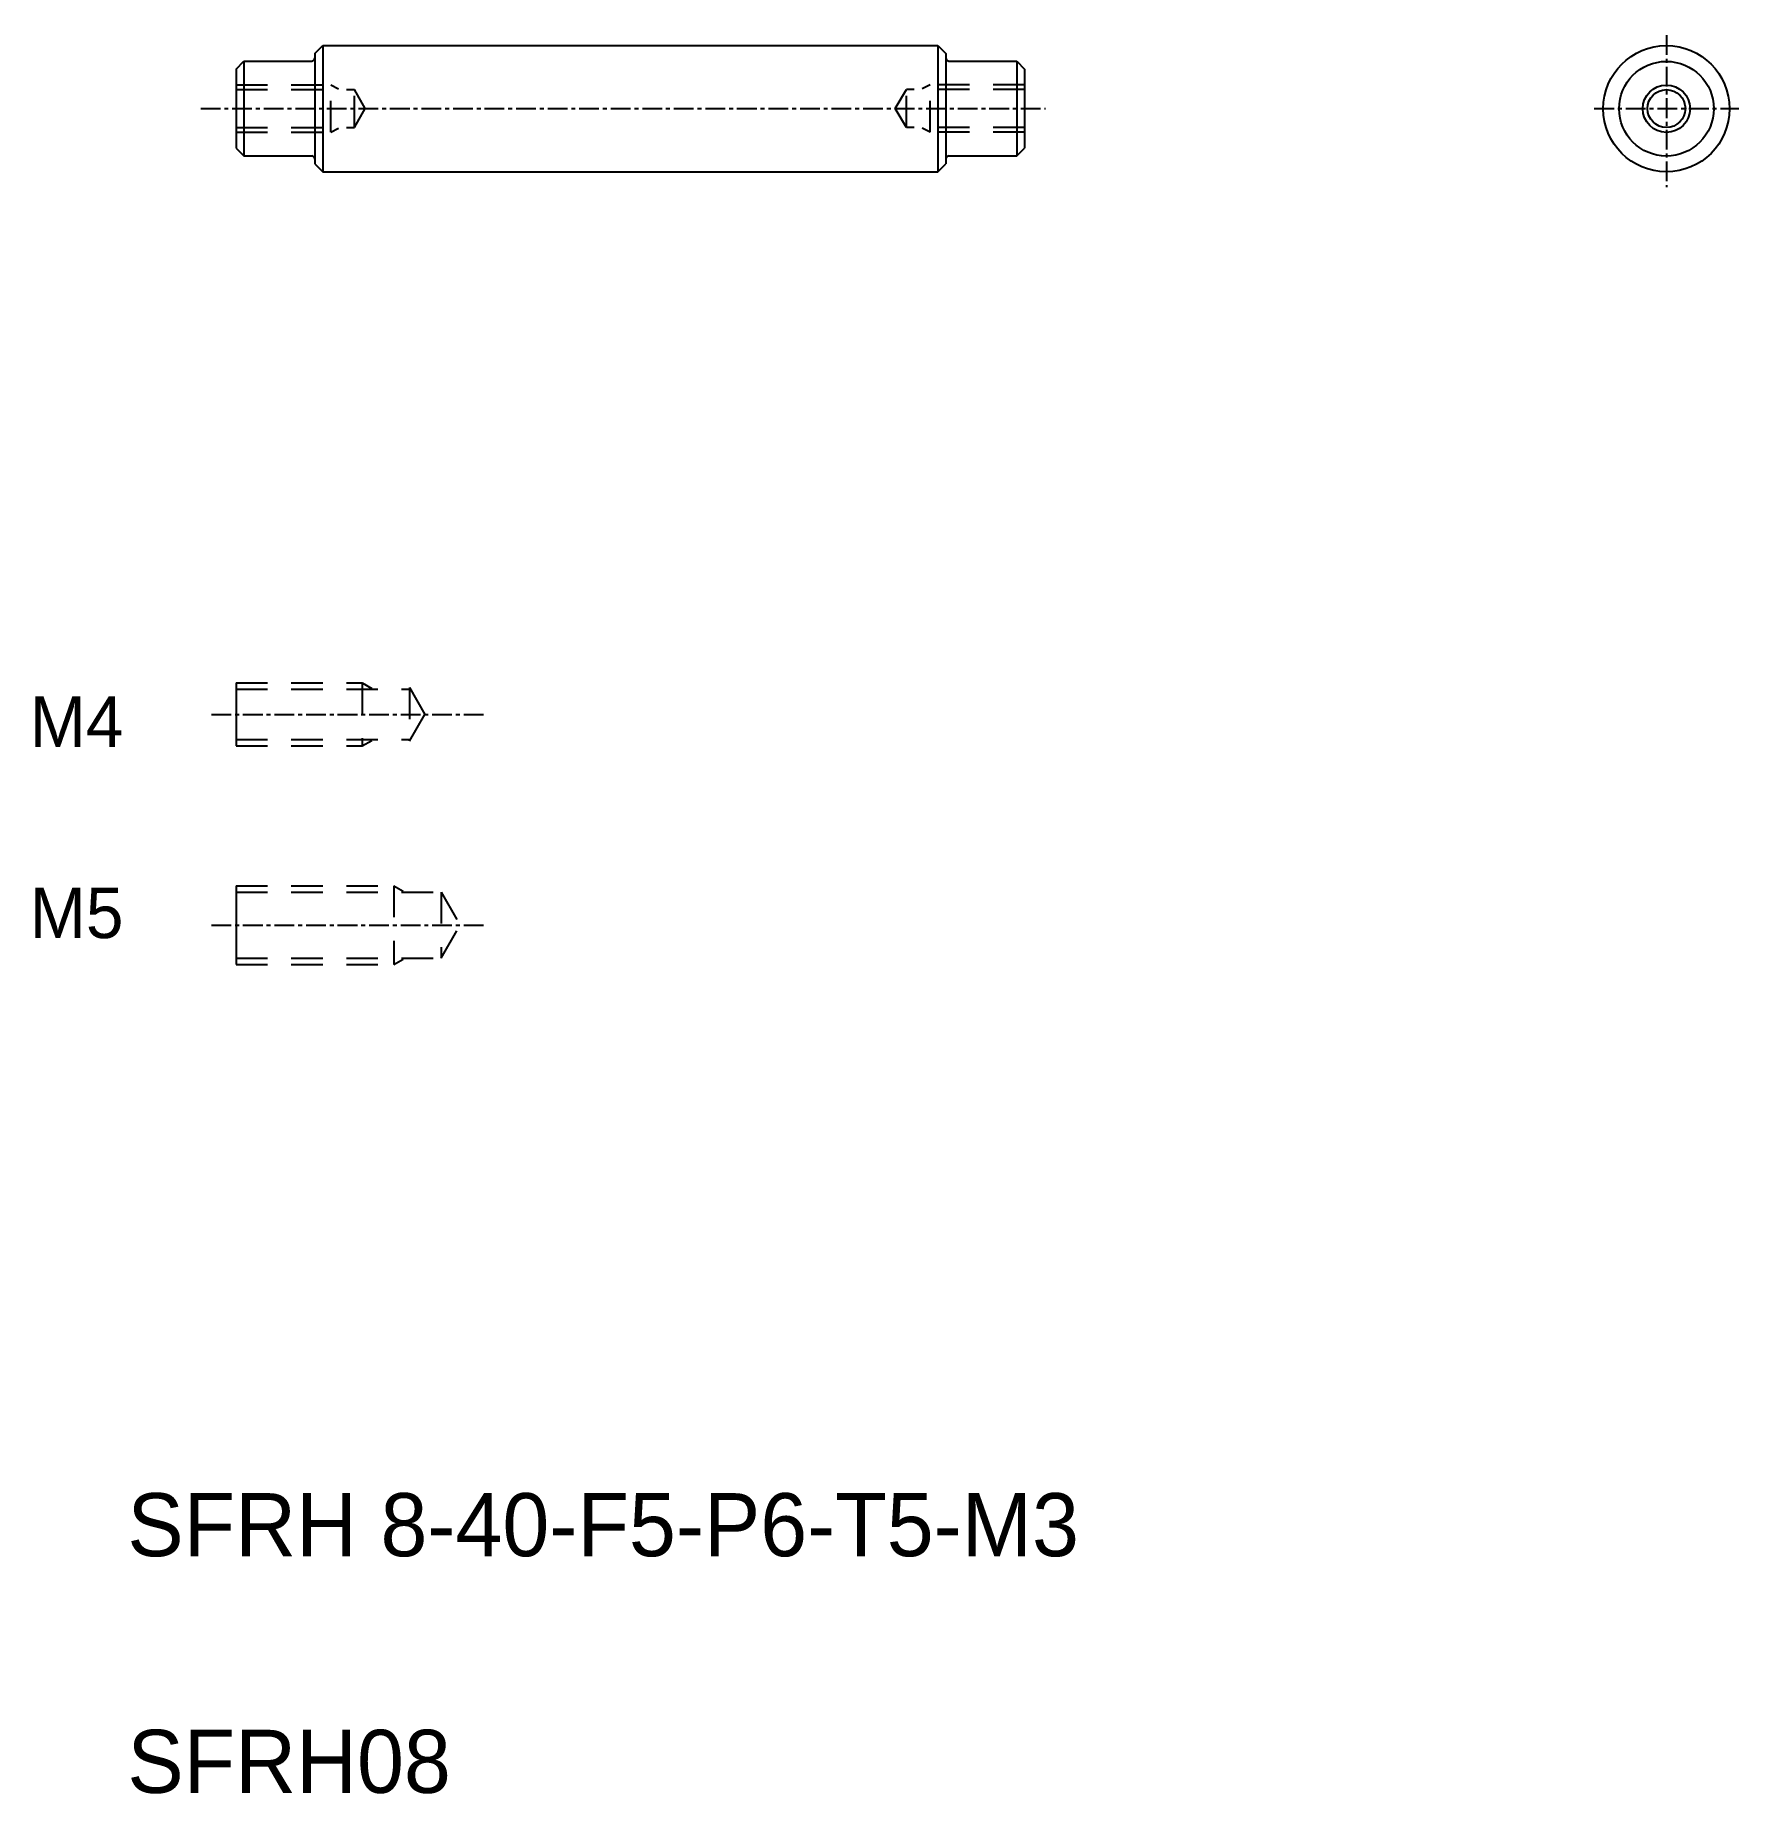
# Model space of a CAD drawing. Extents: x 75 to 183, y 73 to 184.
import ezdxf
from ezdxf.enums import TextEntityAlignment as Align

# ---------------------------------------------------------------- set-up
doc = ezdxf.new("R2010")
doc.units = 0
doc.linetypes.add('CENTER', pattern=[2, 1.25, -0.25, 0.25, -0.25])
doc.linetypes.add('DASHED', pattern=[3.5, 2, -1.5])
doc.layers.get('0').update_dxf_attribs({"linetype": 'CONTINUOUS'})
doc.layers.add('CENTER', color=1, linetype='CENTER')

msp = doc.modelspace()

# ---------------------------------------------------------------- linework, layer by layer
at = {"color": 7, "linetype": 'CONTINUOUS'}
for p, q in [((92.38, 183.3), (92.88, 183.8)), ((92.38, 183.3), (92.38, 176.3)), ((92.88, 183.8), (131.88, 183.8)), ((92.88, 183.8), (92.88, 175.8)), ((131.88, 183.8), (131.88, 175.8)), ((131.88, 183.8), (132.38, 183.3)), ((132.38, 183.3), (132.38, 176.3)), ((87.38, 182.3), (87.88, 182.8)), ((87.38, 182.3), (87.38, 177.3)), ((87.88, 182.8), (92.18, 182.8)), ((87.88, 182.8), (87.88, 176.8)), ((132.58, 182.8), (136.88, 182.8)), ((136.88, 182.8), (137.38, 182.3)), ((136.88, 182.8), (136.88, 176.8)), ((137.38, 182.3), (137.38, 177.3)), ((87.38, 181.3), (87.38, 178.3)), ((87.38, 177.3), (87.88, 176.8)), ((136.88, 176.8), (137.38, 177.3)), ((87.88, 176.8), (92.18, 176.8)), ((92.38, 176.3), (92.88, 175.8)), ((131.88, 175.8), (132.38, 176.3)), ((132.58, 176.8), (136.88, 176.8)), ((92.88, 175.8), (131.88, 175.8)), ((87.38, 143.4), (87.38, 139.4)), ((87.38, 130.54), (87.38, 125.54))]:
    msp.add_line(p, q, dxfattribs=at)
at = {"color": 3, "linetype": 'DASHED'}
for p, q in [((87.38, 181.3), (93.38, 181.3)), ((87.38, 181), (94.88, 181)), ((93.38, 178.3), (93.38, 181.3)), ((93.38, 181.3), (93.88, 181.05)), ((94.88, 178.6), (94.88, 181)), ((95.57, 179.8), (94.88, 181)), ((129.18, 179.8), (129.88, 181)), ((137.38, 181), (129.88, 181)), ((129.88, 178.6), (129.88, 181)), ((131.38, 181.3), (130.88, 181.05)), ((137.38, 181.3), (131.38, 181.3)), ((131.38, 178.3), (131.38, 181.3)), ((94.88, 178.6), (95.57, 179.8)), ((129.88, 178.6), (129.18, 179.8)), ((87.38, 178.6), (94.88, 178.6)), ((93.38, 178.3), (93.88, 178.55)), ((137.38, 178.6), (129.88, 178.6)), ((131.38, 178.3), (130.88, 178.55)), ((87.38, 178.3), (93.38, 178.3)), ((137.38, 178.3), (131.38, 178.3)), ((87.38, 143.4), (95.38, 143.4)), ((87.38, 143), (98.38, 143)), ((95.38, 143.4), (95.98, 143.05)), ((95.38, 143.4), (95.38, 139.4)), ((98.38, 143.1), (99.36, 141.4)), ((98.38, 143.1), (98.38, 139.7)), ((98.38, 139.7), (99.36, 141.4)), ((87.38, 139.8), (98.38, 139.8)), ((87.38, 139.4), (95.38, 139.4)), ((95.38, 139.4), (95.98, 139.75)), ((87.38, 130.54), (97.38, 130.54)), ((97.38, 130.54), (97.38, 125.54)), ((97.38, 130.54), (97.98, 130.19)), ((87.38, 130.14), (100.38, 130.14)), ((100.38, 130.14), (100.38, 125.94)), ((100.38, 130.14), (101.59, 128.04)), ((100.38, 125.94), (101.59, 128.04)), ((87.38, 125.94), (100.38, 125.94)), ((87.38, 125.54), (97.38, 125.54)), ((97.38, 125.54), (97.98, 125.89))]:
    msp.add_line(p, q, dxfattribs=at)
for p, q in [((137.38, 181.05), (137.38, 181.05)), ((137.38, 179.8), (137.38, 179.8))]:
    msp.add_line(p, q)
for centre, radius in [((178.07, 179.79), 4), ((178.07, 179.79), 3), ((178.07, 179.8), 1.2)]:
    msp.add_circle(centre, radius)
at = {"color": 3}
msp.add_circle((178.07, 179.79), 1.5, dxfattribs=at)
at = {"color": 7, "linetype": 'CONTINUOUS'}
for centre, start, end in [((92.18, 183), 270, 0), ((132.58, 183), 180, 270), ((92.18, 176.6), 0, 90), ((132.58, 176.6), 90, 180)]:
    msp.add_arc(centre, 0.2, start, end, dxfattribs=at)
at = {"layer": 'CENTER', "color": 1, "linetype": 'CENTER'}
for p, q in [((178.07, 184.45), (178.07, 174.82)), ((85.14, 179.8), (138.7, 179.8)), ((173.5, 179.8), (182.66, 179.8)), ((85.82, 141.4), (103.08, 141.4)), ((85.82, 128.04), (103.08, 128.04))]:
    msp.add_line(p, q, dxfattribs=at)

# ---------------------------------------------------------------- texts
at = {"color": 7, "linetype": 'CONTINUOUS'}
for s, p in [('M4', (80.24, 140.94)), ('M5', (80.24, 128.82))]:
    msp.add_text(s, height=3.2, dxfattribs=at).set_placement(p, align=Align.MIDDLE_RIGHT)
for s, p in [('SFRH 8-40-F5-P6-T5-M3', (80.49, 88.04)), ('SFRH08', (80.49, 73.04))]:
    msp.add_text(s, height=4).set_placement(p)

doc.saveas('drawing.dxf')
